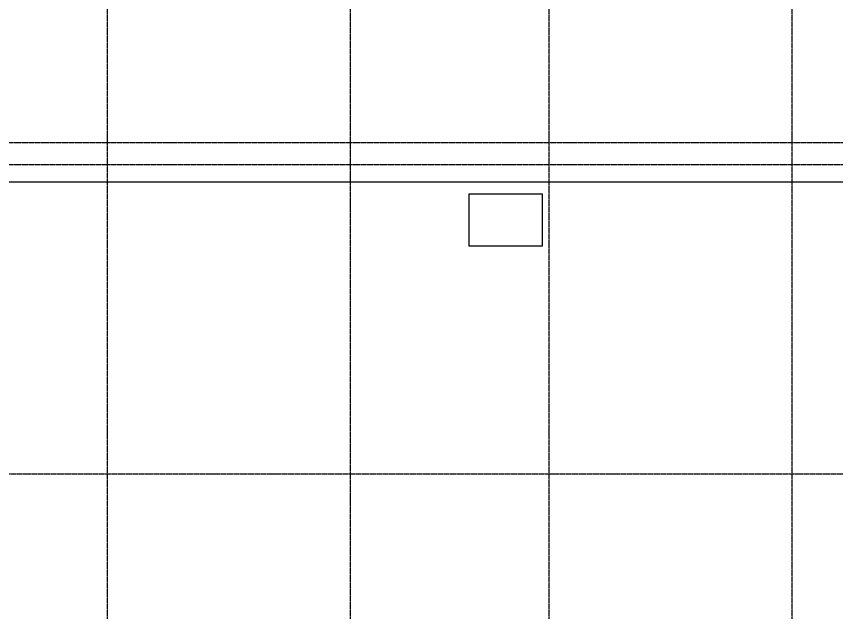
# Model space of a CAD drawing. Header units: millimetres. Extents: x -231292 to 573618, y -153144 to 564035.
# Drawn here: x 128392 to 139521, y 460630 to 468720 of the extents above; entities that cross this region are included whole.
import ezdxf
from ezdxf import colors
from ezdxf.entities.mleader import LeaderData, LeaderLine
from ezdxf.math import Vec2, Vec3

# ---------------------------------------------------------------- set-up
doc = ezdxf.new("R2010")
doc.units = ezdxf.units.MM
doc.linetypes.add('CENTER2', pattern=[28.575, 19.05, -3.175, 3.175, -3.175])
doc.layers.add('АР_Делит', color=250, linetype='Continuous', lineweight=0, plot=False)
doc.layers.add('АР_ФАСАД', color=250, linetype='Continuous', lineweight=9)
doc.layers.add('РД_Оси_100', color=250, linetype='Continuous', lineweight=0)
doc.styles.add('style1', font='ARIALN.TTF')

# ---------------------------------------------------------------- blocks, each defined once
blk = doc.blocks.new('СОШ_2200_АР_ОСИ_М100_28.05.24')
at = {"layer": 'РД_Оси_100', "linetype": 'CENTER2'}
for p, q in [((79200, -6155), (79200, 139938.679)), ((85200, -6155), (85200, 139938.679)), ((88500, -6155), (88500, 139938.679)), ((-5954.958, 96300), (119910, 96300))]:
    blk.add_line(p, q, dxfattribs=at)
for points in [[(82500, 139938.679), (82500, -6155)], [(119910, 100950), (119410, 100800), (-5454.958, 100800), (-5954.958, 100950)], [(119910, 100350), (119410, 100500), (-5454.958, 100500), (-5954.958, 100350)]]:
    blk.add_lwpolyline(points, dxfattribs=at)

msp = doc.modelspace()

# ---------------------------------------------------------------- linework, layer by layer
at = {"layer": 'АР_Делит'}
msp.add_lwpolyline([(134538.769, 465601.75), (135538.769, 465601.75), (135538.769, 466301.75), (134538.769, 466301.75)], close=True, dxfattribs=at)
at = {"layer": 'АР_ФАСАД'}
msp.add_lwpolyline([(88158.768, 466471.753), (165383.768, 466471.753)], dxfattribs=at)

# ---------------------------------------------------------------- block references
at = {"layer": 'РД_Оси_100'}
msp.add_blockref('СОШ_2200_АР_ОСИ_М100_28.05.24', (50428.768, 366201.753), dxfattribs=at)

# ---------------------------------------------------------------- leaders
at = {"layer": 'АР_Делит'}
ml = msp.add_multileader_mtext('Standard', dxfattribs=at)
ml.set_content('предусмотреть лорбик_файерборд по мет.каркасу  от ФГ-15 до покрытия фермы/перекрытия', color=256, style='style1')
ml.set_leader_properties(color=256)
ml.build(insert=Vec2(0, 0))
ml.multileader.update_dxf_attribs({"has_dogleg": 0, "text_left_attachment_type": 6, "text_right_attachment_type": 6, "arrow_head_size": 500, "scale": 100})
ctx = ml.context
ctx.base_point, ctx.scale, ctx.char_height, ctx.arrow_head_size, ctx.landing_gap_size, ctx.plane_origin, ctx.plane_x_axis, ctx.plane_y_axis = Vec3(88386.092, 448523.465), 100, 300, 500, 50, Vec3(70706.091, 432922.418), Vec3(1, 0.00000001), Vec3(-0.00000001, 1)
ctx.left_attachment, ctx.right_attachment = 6, 6
notes = []
notes.append((ctx, [(1, (1, 1, 0), (88378.092, 448523.465), (1, 0.00000001), 8, [(0, [(97778.767, 450771.753)], 0, []), (1, [(62578.768, 519067.753)], 0, [])])]))
ctx.mtext.insert, ctx.mtext.text_direction, ctx.mtext.rotation, ctx.mtext.width, ctx.mtext.defined_height, ctx.mtext.flow_direction = Vec3(88436.092, 448906.753), Vec3(1, 0.00000001), 0.00000001, 4538.94863, 395.157, 5
for ctx, leaders in notes:
    for number, flags, end, landing, length, lines in leaders:
        leader = LeaderData()
        leader.index, (leader.has_last_leader_line, leader.has_dogleg_vector, leader.attachment_direction) = number, flags
        leader.last_leader_point, leader.dogleg_vector, leader.dogleg_length = Vec3(end), Vec3(landing), length
        for number, points, colour, breaks in lines:
            line = LeaderLine()
            line.index, line.vertices, line.color, line.breaks = number, Vec3.list(points), colors.encode_raw_color(colour), breaks
            leader.lines.append(line)
        ctx.leaders.append(leader)

doc.saveas('drawing.dxf')
